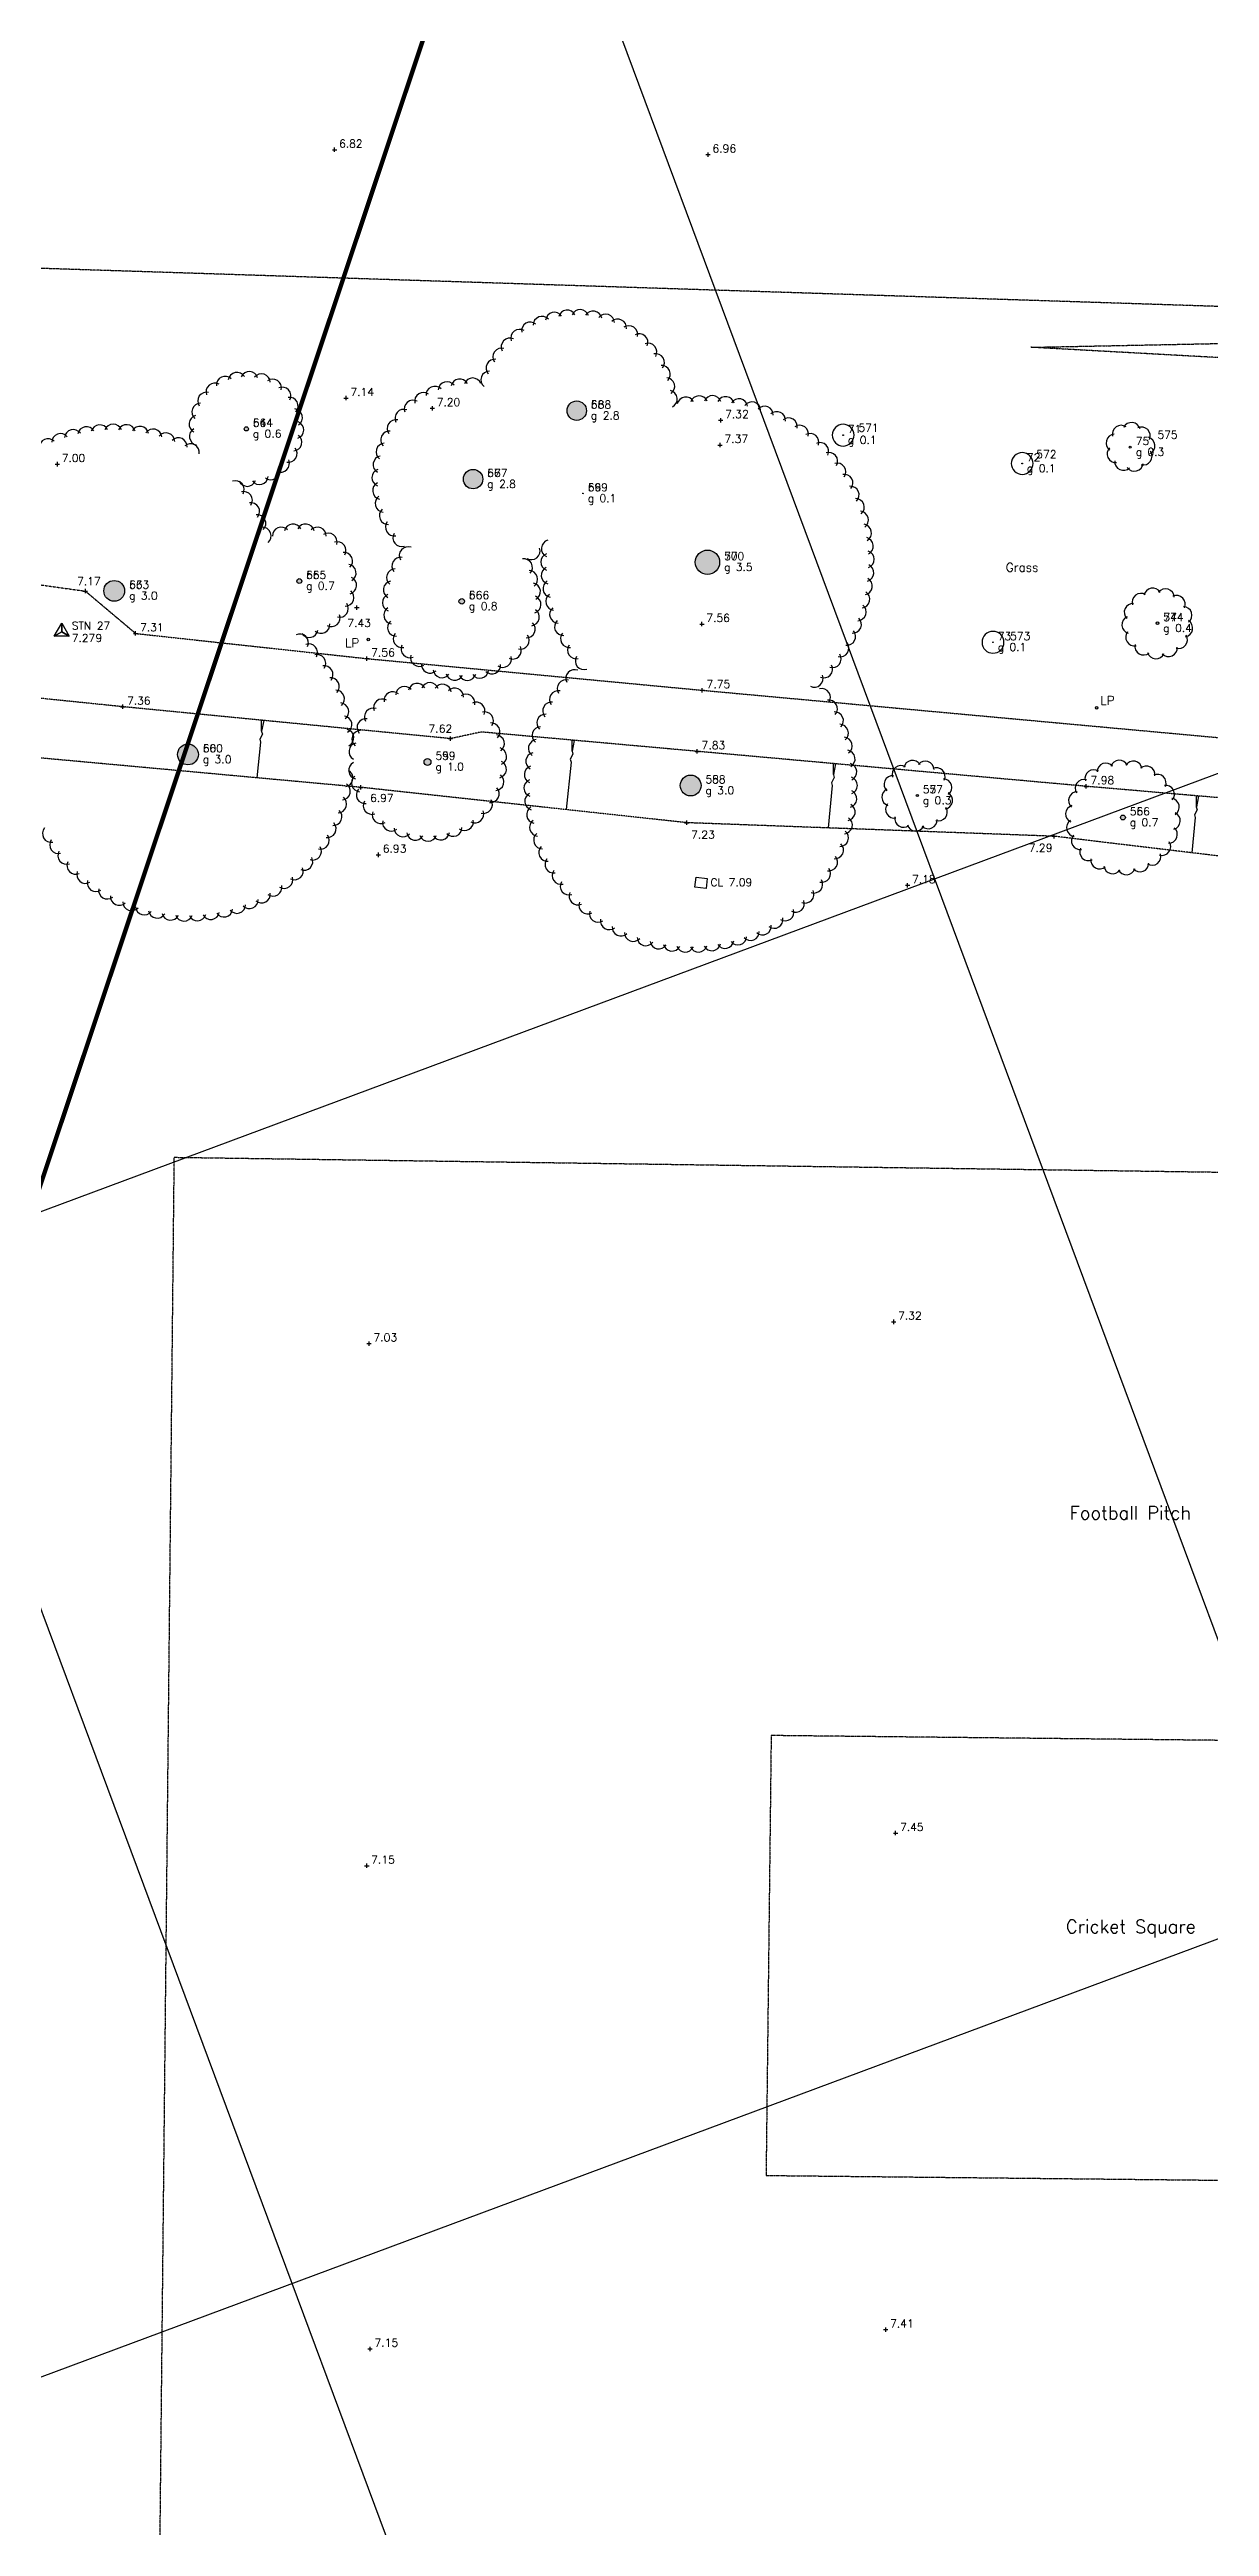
# Model space of a CAD drawing. Extents: x -4000 to 590500, y -6503 to 470250.
# Drawn here: x 159735 to 212822, y 72631 to 186013 of the extents above; entities that cross this region are included whole.
import ezdxf
from ezdxf.enums import TextEntityAlignment as Align

# ---------------------------------------------------------------- set-up
doc = ezdxf.new("R2010")
doc.units = 0
doc.header["$LTSCALE"] = 0.0508
doc.linetypes.add('DASHED', pattern=[19.05, 12.7, -6.35])
for name, color, linetype in [('CONTROL', 1, 'CONTINUOUS'), ('DETAIL', 5, 'CONTINUOUS'), ('GIRTHTEXT', 4, 'CONTINUOUS'), ('GRID', 253, 'CONTINUOUS'), ('LEVEL', 1, 'CONTINUOUS'), ('OLDNUMBERS', 7, 'CONTINUOUS'), ('ROAD', 4, 'CONTINUOUS'), ('SERVICE', 1, 'CONTINUOUS'), ('SPORTS_PITCH', 5, 'DASHED'), ('TEXT', 7, 'CONTINUOUS'), ('VEGETATION', 3, 'CONTINUOUS'), ('WATER', 6, 'CONTINUOUS')]:
    doc.layers.add(name, color=color, linetype=linetype)
doc.styles.add('ROMANS', font='Romans.shx')

msp = doc.modelspace()

# ---------------------------------------------------------------- hatches: boundary and pattern name
at = {"layer": 'SERVICE', "linetype": 'Continuous'}
h = msp.add_hatch(color=256, dxfattribs=at)
edge = h.paths.add_edge_path()
edge.add_arc((174325, 159008), 60, 0, 360)
edge = h.paths.add_edge_path()
edge.add_arc((207659, 155882), 60, 0, 360)
at = {"layer": 'VEGETATION', "linetype": 'Continuous'}
h = msp.add_hatch(color=256, dxfattribs=at)
edge = h.paths.add_edge_path()
edge.add_arc((105623, 158593), 175, 0, 360)
edge = h.paths.add_edge_path()
edge.add_arc((103016, 158761), 175, 0, 360)
edge = h.paths.add_edge_path()
edge.add_arc((120616, 156808), 175, 0, 360)
edge = h.paths.add_edge_path()
edge.add_arc((117625, 156895), 175, 0, 360)
edge = h.paths.add_edge_path()
edge.add_arc((115297, 157208), 175, 0, 360)
edge = h.paths.add_edge_path()
edge.add_arc((112798, 157413), 175, 0, 360)
edge = h.paths.add_edge_path()
edge.add_arc((110407, 157708), 175, 0, 360)
edge = h.paths.add_edge_path()
edge.add_arc((125526, 155974), 127, 0, 360)
edge = h.paths.add_edge_path()
edge.add_arc((123193, 156270), 127, 0, 360)
edge = h.paths.add_edge_path()
edge.add_arc((128293, 155470), 127, 0, 360)
edge = h.paths.add_edge_path()
edge.add_arc((126588, 150798), 159, 0, 360)
edge = h.paths.add_edge_path()
edge.add_arc((144730, 169263), 134, 0, 360)
edge = h.paths.add_edge_path()
edge.add_arc((143431, 169362), 95.5, 0, 360)
edge = h.paths.add_edge_path()
edge.add_arc((146701, 169114), 115, 0, 360)
edge = h.paths.add_edge_path()
edge.add_arc((145631, 169215), 95.5, 0, 360)
edge = h.paths.add_edge_path()
edge.add_arc((147861, 168993), 95.5, 0, 360)
edge = h.paths.add_edge_path()
edge.add_arc((149222, 168854), 271, 0, 360)
edge = h.paths.add_edge_path()
edge.add_arc((162695, 161233), 477, 0, 360)
edge = h.paths.add_edge_path()
edge.add_arc((166069, 153746), 477, 0, 360)
edge = h.paths.add_edge_path()
edge.add_arc((156428, 155573), 127, 0, 360)
edge = h.paths.add_edge_path()
edge.add_arc((168741, 168648), 95.5, 0, 360)
edge = h.paths.add_edge_path()
edge.add_arc((171165, 161682), 111, 0, 360)
edge = h.paths.add_edge_path()
edge.add_arc((179120, 166349), 446, 0, 360)
edge = h.paths.add_edge_path()
edge.add_arc((183864, 169482), 446, 0, 360)
edge = h.paths.add_edge_path()
edge.add_arc((178601, 160756), 127, 0, 360)
edge = h.paths.add_edge_path()
edge.add_arc((177032, 153405), 159, 0, 360)
edge = h.paths.add_edge_path()
edge.add_arc((149385, 126899), 446, 0, 360)
edge = h.paths.add_edge_path()
edge.add_arc((144484, 132046), 111, 0, 360)
edge = h.paths.add_edge_path()
edge.add_arc((144957, 141305), 477, 0, 360)
edge = h.paths.add_edge_path()
edge.add_arc((146008, 143839), 191, 0, 360)
edge = h.paths.add_edge_path()
edge.add_arc((146230, 145615), 191, 0, 360)
edge = h.paths.add_edge_path()
edge.add_arc((142678, 148357), 207, 0, 360)
edge = h.paths.add_edge_path()
edge.add_arc((145263, 138383), 111, 0, 360)
edge = h.paths.add_edge_path()
edge.add_arc((148320, 153288), 95.5, 0, 360)
h = msp.add_hatch(color=256, dxfattribs=at)
edge = h.paths.add_edge_path()
edge.add_arc((262544, 146044), 191, 0, 360)
edge = h.paths.add_edge_path()
edge.add_arc((249160, 163072), 223, 0, 360)
edge = h.paths.add_edge_path()
edge.add_arc((256320, 169850), 79.6, 0, 360)
edge = h.paths.add_edge_path()
edge.add_arc((239642, 157873), 191, 0, 360)
edge = h.paths.add_edge_path()
edge.add_arc((237427, 148376), 111, 0, 360)
edge = h.paths.add_edge_path()
edge.add_arc((247521, 147171), 143, 0, 360)
edge = h.paths.add_edge_path()
edge.add_arc((227620, 149138), 223, 0, 360)
edge = h.paths.add_edge_path()
edge.add_arc((218395, 150074), 63.7, 0, 360)
edge = h.paths.add_edge_path()
edge.add_arc((221836, 161062), 477, 0, 360)
edge = h.paths.add_edge_path()
edge.add_arc((216790, 166415), 95.5, 0, 360)
edge = h.paths.add_edge_path()
edge.add_arc((210444, 159751), 63.7, 0, 360)
edge = h.paths.add_edge_path()
edge.add_arc((208862, 150861), 111, 0, 360)
edge = h.paths.add_edge_path()
edge.add_arc((199453, 151866), 47.7, 0, 360)
edge = h.paths.add_edge_path()
edge.add_arc((189077, 152323), 477, 0, 360)
edge = h.paths.add_edge_path()
edge.add_arc((189847, 162544), 557, 0, 360)
edge = h.paths.add_edge_path()
edge.add_arc((196056, 168364), 15.9, 0, 360)
edge = h.paths.add_edge_path()
edge.add_arc((204251, 167065), 15.9, 0, 360)
edge = h.paths.add_edge_path()
edge.add_arc((202913, 158880), 15.9, 0, 360)
edge = h.paths.add_edge_path()
edge.add_arc((209197, 167814), 47.7, 0, 360)

# ---------------------------------------------------------------- linework, layer by layer
at = {"layer": 'CONTROL', "linetype": 'Continuous', "flags": 128}
msp.add_lwpolyline([(160290, 159359), (160290, 159759), (160636, 159159), (160290, 159359), (159944, 159159), (160290, 159759), (160290, 159359), (160636, 159159), (159944, 159159), (160290, 159359)], dxfattribs=at)
at = {"layer": 'DETAIL', "linetype": 'DASHED', "flags": 128}
for points in [[(247654, 170708), (234817, 170913), (216551, 171726), (204653, 172384), (216610, 172625), (234879, 172062), (247783, 172106)], [(264545, 141446), (254891, 142726), (238970, 146278), (237324, 146610), (218675, 148444), (205708, 149999), (188901, 150620), (173984, 152239), (153240, 154140), (152005, 155120)]]:
    msp.add_lwpolyline(points, dxfattribs=at)
at = {"layer": 'DETAIL', "flags": 128}
for points in [[(169441, 154809), (169440, 154801), (169477, 154673), (169353, 154438), (169391, 154311), (169227, 152675)], [(183654, 153898), (183653, 153890), (183690, 153762), (183566, 153528), (183604, 153400), (183385, 151219)], [(195611, 152824), (195610, 152816), (195647, 152689), (195523, 152454), (195561, 152327), (195366, 150381)], [(212222, 151349), (212221, 151341), (212258, 151214), (212134, 150979), (212172, 150852), (212011, 149243)]]:
    msp.add_lwpolyline(points, dxfattribs=at)
for points in [[(169441, 154809), (169441, 155311), (169540, 155301)], [(183654, 153898), (183654, 154400), (183753, 154390)], [(195611, 152824), (195611, 153327), (195710, 153317)], [(212222, 151349), (212222, 151852), (212321, 151842)]]:
    msp.add_lwpolyline(points, close=True, dxfattribs=at)
at = {"layer": 'GRID', "linetype": 'Continuous', "flags": 128}
for points in [[(202020, 0), (28875, 465000)], [(255373, 0), (82229, 465000)], [(0, 73506), (535000, 272716)], [(0, 20153), (535000, 219362)]]:
    msp.add_lwpolyline(points, dxfattribs=at)
at = {"layer": 'LEVEL', "flags": 128}
for points in [[(172683, 181428), (172883, 181428)], [(172783, 181328), (172783, 181528)], [(189777, 181201), (189977, 181201)], [(189877, 181101), (189877, 181301)], [(173306, 169957), (173306, 170157)], [(173206, 170057), (173406, 170057)], [(177156, 169593), (177356, 169593)], [(177256, 169493), (177256, 169693)], [(190356, 169043), (190556, 169043)], [(190456, 168943), (190456, 169143)], [(190327, 167910), (190527, 167910)], [(190427, 167810), (190427, 168010)], [(159993, 167034), (160193, 167034)], [(160093, 166934), (160093, 167134)], [(161276, 161222), (161476, 161222)], [(161376, 161122), (161376, 161322)], [(173699, 160466), (173899, 160466)], [(173799, 160366), (173799, 160566)], [(163575, 159284), (163775, 159284)], [(163675, 159184), (163675, 159384)], [(189493, 159715), (189693, 159715)], [(189593, 159615), (189593, 159815)], [(174156, 158134), (174356, 158134)], [(174256, 158034), (174256, 158234)], [(189507, 156685), (189707, 156685)], [(189607, 156585), (189607, 156785)], [(162982, 155930), (163182, 155930)], [(163082, 155830), (163082, 156030)], [(177983, 154469), (178183, 154469)], [(178083, 154369), (178083, 154569)], [(189277, 153887), (189477, 153887)], [(189377, 153787), (189377, 153987)], [(173884, 152239), (174084, 152239)], [(173984, 152139), (173984, 152339)], [(207080, 152286), (207280, 152286)], [(207180, 152186), (207180, 152386)], [(188801, 150620), (189001, 150620)], [(188901, 150520), (188901, 150720)], [(205608, 149999), (205808, 149999)], [(205708, 149899), (205708, 150099)], [(174688, 149151), (174888, 149151)], [(174788, 149051), (174788, 149251)], [(198907, 147757), (199107, 147757)], [(199007, 147657), (199007, 147857)], [(198272, 127774), (198472, 127774)], [(198372, 127674), (198372, 127874)], [(174262, 126779), (174462, 126779)], [(174362, 126679), (174362, 126879)], [(198360, 104368), (198560, 104368)], [(198460, 104268), (198460, 104468)], [(174157, 102874), (174357, 102874)], [(174257, 102774), (174257, 102974)], [(197907, 81643), (198107, 81643)], [(198007, 81543), (198007, 81743)], [(174308, 80761), (174508, 80761)], [(174408, 80661), (174408, 80861)]]:
    msp.add_lwpolyline(points, dxfattribs=at)
at = {"layer": 'ROAD', "linetype": 'DASHED', "flags": 128}
for points in [[(147874, 163098), (161376, 161222), (163675, 159284), (174256, 158134), (189607, 156685), (216207, 154245), (238772, 152124), (243630, 152662), (245040, 153425), (256066, 160837), (262025, 166682), (270493, 174148), (276207, 180735), (278292, 183498), (280460, 188061), (284166, 198284), (284858, 200817), (285174, 203813), (285141, 211036), (285116, 217975), (285155, 223139), (289257, 223134), (309589, 223135), (309554, 237700), (310469, 239903), (310355, 240068)], [(255699, 147878), (238593, 149440), (221124, 151084), (207180, 152286), (189377, 153887), (179498, 154773), (178083, 154469), (163082, 155930), (152054, 157056), (152005, 155120), (149103, 153574)]]:
    msp.add_lwpolyline(points, dxfattribs=at)
at = {"layer": 'SERVICE', "linetype": 'Continuous', "flags": 128}
msp.add_lwpolyline([(189782, 147609), (189276, 147673), (189333, 148129), (189839, 148066)], close=True, dxfattribs=at)
at = {"layer": 'SERVICE', "linetype": 'Continuous'}
for centre in [(174325, 159008), (207659, 155882)]:
    msp.add_circle(centre, 60, dxfattribs=at)
at = {"layer": 'SPORTS_PITCH', "linetype": 'DASHED', "flags": 128}
msp.add_lwpolyline([(123947, 177139), (126036, 245398), (250846, 241440), (248585, 173109)], close=True, dxfattribs=at)
for points in [[(267360, 133859), (266412, 58753), (164672, 60177), (165444, 135306), (267360, 133859)], [(232411, 108407), (192762, 108836), (192528, 88699), (232131, 88282), (232424, 108412)]]:
    msp.add_lwpolyline(points, dxfattribs=at)
at = {"layer": 'VEGETATION', "linetype": 'Continuous', "flags": 128}
for points in [[(196410, 168718, 0.1989125), (196056, 168864, 0.1989125), (195703, 168718, 0.1989123), (195556, 168364, 0.1989123), (195703, 168011, 0.1989124), (196056, 167864, 0.1989124), (196410, 168011, 0.1989123), (196556, 168364, 0.1989123)], [(204605, 167419, 0.1989125), (204251, 167565, 0.1989125), (203897, 167419, 0.1989123), (203751, 167065, 0.1989123), (203897, 166712, 0.1989124), (204251, 166565, 0.1989124), (204605, 166712, 0.1989123), (204751, 167065, 0.1989123)], [(203267, 159234, 0.1989125), (202913, 159380, 0.1989125), (202560, 159234, 0.1989123), (202413, 158880, 0.1989123), (202560, 158527, 0.1989124), (202913, 158380, 0.1989124), (203267, 158527, 0.1989123), (203413, 158880, 0.1989123)]]:
    msp.add_lwpolyline(points, format="xyb", close=True, dxfattribs=at)
at = {"layer": 'VEGETATION', "linetype": 'Continuous'}
for centre, radius in [((183864, 169482), 446), ((168741, 168648), 95.5), ((196056, 168364), 15.9), ((209197, 167814), 47.7), ((179120, 166349), 446), ((204251, 167065), 15.9), ((184149, 165695), 15.9), ((189847, 162544), 557), ((162695, 161233), 477), ((171165, 161682), 111), ((178601, 160756), 127), ((202913, 158880), 15.9), ((210444, 159751), 63.7), ((166069, 153746), 477), ((177032, 153405), 159), ((189077, 152323), 477), ((199453, 151866), 47.7), ((208862, 150861), 111)]:
    msp.add_circle(centre, radius, dxfattribs=at)
for centre, start, end in [((181738, 173139), 50.54067, 189.8124), ((182272, 173401), 42.46946, 181.74119), ((182838, 173586), 34.39825, 173.66998), ((183425, 173689), 26.32703, 165.59876), ((184020, 173709), 18.25582, 157.52755), ((184612, 173645), 10.18461, 149.45634), ((185189, 173499), 2.1134, 141.38513), ((185740, 173273), 354.04218, 133.31391), ((180425, 171945), 74.75431, 214.02604), ((180805, 172403), 66.6831, 205.95483), ((181245, 172804), 58.61189, 197.88362), ((186254, 172972), 345.97097, 125.2427), ((186720, 172602), 337.89976, 117.17149), ((187130, 172170), 329.82854, 109.10028), ((168311, 170836), 31.48833, 170.76006), ((168877, 170874), 16.86457, 156.1363), ((179876, 170891), 90.89674, 230.16847), ((180113, 171438), 82.82552, 222.09725), ((187475, 171685), 321.75733, 101.02906), ((187749, 171156), 313.68612, 92.95785), ((166914, 169927), 75.35961, 214.63134), ((167296, 170347), 60.73585, 200.00758), ((167772, 170657), 46.11209, 185.38382), ((169435, 170767), 2.2408, 141.51253), ((169948, 170524), 347.61704, 126.88877), ((170382, 170158), 332.99328, 112.26501), ((170710, 169695), 318.36952, 97.64125), ((176845, 169915), 52.91035, 192.18208), ((177368, 170199), 44.83914, 184.11087), ((177926, 170407), 36.76793, 176.03966), ((178507, 170535), 28.69671, 167.96844), ((179101, 170579), 20.6255, 159.89723), ((187946, 170594), 305.61491, 84.88664), ((188061, 170010), 297.54369, 76.81542), ((188856, 169706), 28.23528, 167.50701), ((189465, 169764), 23.39255, 162.66428), ((190076, 169771), 18.54982, 157.82155), ((190685, 169725), 13.70709, 152.97882), ((166522, 168871), 104.60714, 243.87887), ((166650, 169424), 89.98338, 229.25511), ((170911, 169164), 303.74576, 83.01749), ((170971, 168599), 289.12199, 68.39372), ((175582, 168668), 77.12399, 216.39572), ((175943, 169142), 69.05278, 208.32451), ((176366, 169560), 60.98156, 200.25329), ((191288, 169629), 8.86437, 148.1361), ((191881, 169482), 4.02164, 143.29337), ((192460, 169286), 359.17891, 138.45064), ((193019, 169041), 354.33618, 133.60791), ((193557, 168750), 349.49345, 128.76518), ((209261, 168541), 15.36413, 154.63586), ((159667, 167799), 45.12095, 184.39268), ((160236, 168032), 40.24636, 179.51809), ((160823, 168216), 35.37178, 174.64351), ((161423, 168350), 30.49719, 169.76892), ((162033, 168433), 25.6226, 164.89433), ((162647, 168463), 20.74801, 160.01974), ((163261, 168441), 15.87343, 155.14516), ((163872, 168367), 10.99884, 150.27057), ((164474, 168241), 6.12425, 145.39598), ((165063, 168064), 1.24966, 140.52139), ((165635, 167839), 356.37508, 135.64681), ((166186, 167565), 351.50049, 130.77222), ((166537, 168304), 119.2309, 258.50263), ((170887, 168038), 274.49823, 53.76996), ((175077, 167593), 93.26642, 232.53815), ((175292, 168148), 85.1952, 224.46693), ((194067, 168415), 344.65073, 123.92246), ((194548, 168037), 339.808, 119.07973), ((194995, 167621), 334.96527, 114.237), ((208492, 168003), 95.36413, 234.63586), ((208778, 168412), 55.36413, 194.63586), ((209714, 168330), 335.36413, 114.63586), ((209925, 167877), 295.36413, 74.63586), ((169865, 166721), 230.62695, 9.89868), ((170315, 167067), 245.25071, 24.52244), ((170663, 167516), 259.87447, 39.1462), ((174891, 166419), 109.40884, 248.68057), ((174942, 167013), 101.33763, 240.60936), ((195405, 167168), 330.12254, 109.39427), ((195775, 166682), 325.27982, 104.55155), ((208535, 167505), 135.36413, 274.63586), ((208888, 167152), 175.36413, 314.63586), ((209386, 167108), 215.36413, 354.63586), ((209795, 167395), 255.36413, 34.63586), ((168242, 165871), 330.26581, 109.53754), ((168781, 166418), 201.37942, 340.65115), ((168616, 165383), 325.39123, 104.66296), ((169342, 166500), 216.00318, 355.27491), ((174923, 165825), 117.48005, 256.75178), ((175038, 165241), 125.55127, 264.823), ((196104, 166167), 320.43709, 99.70882), ((196387, 165626), 315.59436, 94.86609), ((168947, 164865), 320.51664, 99.78837), ((169233, 164320), 315.64205, 94.91378), ((175234, 164678), 133.62248, 272.89421), ((196624, 165063), 310.75163, 90.02336), ((196813, 164481), 305.90891, 85.18064), ((169472, 163753), 310.76746, 90.03919), ((170332, 163751), 42.31468, 181.58641), ((170881, 163894), 27.69092, 166.96265), ((171449, 163895), 13.06716, 152.33889), ((171998, 163751), 358.44339, 137.71513), ((172493, 163474), 343.81963, 123.09136), ((172903, 163081), 329.19587, 108.4676), ((175507, 164149), 141.69369, 280.96542), ((175852, 163664), 149.76491, 289.03664), ((182643, 163166), 105.43038, 244.70211), ((196951, 163886), 301.06618, 80.33791), ((197039, 163282), 296.22345, 75.49518), ((173200, 162597), 314.57211, 93.84384), ((173365, 162054), 299.94835, 79.22008), ((175559, 161844), 90.69265, 229.96438), ((175804, 162374), 80.31538, 219.58711), ((176141, 162851), 69.9381, 209.20984), ((181436, 162304), 318.99267, 98.2644), ((181786, 163064), 239.42714, 18.69887), ((181668, 161768), 308.6154, 87.88713), ((182616, 162555), 110.2731, 249.54483), ((182641, 161945), 115.11583, 254.38756), ((197061, 162061), 286.53799, 65.80973), ((197076, 162672), 291.38072, 70.65245), ((173266, 160932), 270.70082, 49.97255), ((173387, 161486), 285.32458, 64.59631), ((175371, 160695), 111.4472, 250.71893), ((175413, 161278), 101.06993, 240.34166), ((181801, 161199), 298.23812, 77.50985), ((182717, 161339), 119.95856, 259.23029), ((182845, 160741), 124.80129, 264.07302), ((196877, 160854), 276.85254, 56.12427), ((196994, 161454), 281.69527, 60.967), ((209685, 160720), 58.44105, 197.71278), ((210223, 160961), 30.74874, 170.02047), ((210810, 160926), 3.05643, 142.32816), ((211314, 160621), 335.36413, 114.63586), ((172631, 160001), 241.4533, 20.72503), ((173008, 160426), 256.07706, 35.34879), ((175435, 160114), 121.82447, 261.0962), ((181750, 160036), 277.48358, 56.75531), ((181828, 160615), 287.86085, 67.13258), ((183022, 160156), 129.64402, 268.91575), ((183248, 159589), 134.48674, 273.75847), ((196492, 159696), 267.16708, 46.43881), ((196709, 160267), 272.00981, 51.28154), ((209216, 159677), 113.82566, 253.09739), ((209322, 160256), 86.13336, 225.40509), ((211619, 160117), 307.67182, 86.94355), ((211655, 159529), 279.97951, 59.25124), ((171182, 158859), 335.36413, 114.63586), ((171623, 159499), 212.20577, 351.4775), ((171598, 158406), 330.48954, 109.76127), ((172159, 159686), 226.82954, 6.10127), ((175602, 159554), 132.20175, 271.47348), ((175868, 159034), 142.57902, 281.85075), ((176222, 158570), 152.95629, 292.22802), ((181290, 158967), 256.72903, 36.00076), ((181568, 159481), 267.1063, 46.37803), ((183521, 159042), 139.32947, 278.6012), ((183839, 158521), 144.1722, 283.44393), ((195919, 158618), 257.48163, 36.75336), ((196228, 159145), 262.32436, 41.59609), ((209391, 159114), 141.51797, 280.7897), ((209808, 158698), 169.21028, 308.48201), ((211413, 158992), 252.2872, 31.55893), ((171974, 157919), 325.61495, 104.88668), ((172307, 157403), 320.74036, 100.01209), ((176655, 158177), 163.33357, 302.6053), ((177151, 157869), 173.71084, 312.98257), ((177695, 157655), 184.08811, 323.35984), ((179978, 157834), 225.59721, 4.86894), ((180482, 158130), 235.97448, 15.24621), ((180924, 158512), 246.35176, 25.62349), ((183764, 157228), 67.6519, 206.92363), ((184200, 158028), 149.01493, 288.28666), ((195172, 157653), 247.79617, 27.0679), ((195566, 158120), 252.6389, 31.91063), ((210370, 158523), 196.90259, 336.17432), ((210949, 158629), 224.59489, 3.86663), ((172595, 156859), 315.86578, 95.13751), ((172836, 156294), 310.99119, 90.26292), ((175446, 156219), 49.76524, 189.03697), ((175982, 156460), 39.3197, 178.59143), ((176554, 156599), 28.87415, 168.14588), ((177141, 156633), 18.42861, 157.70034), ((177724, 156560), 7.98306, 147.25479), ((178269, 157543), 194.46539, 333.73712), ((178285, 156382), 357.53752, 136.80925), ((178853, 157536), 204.84266, 344.11439), ((178804, 156105), 347.09197, 126.36371), ((179429, 157634), 215.21994, 354.49167), ((183015, 156264), 77.33736, 216.60909), ((183369, 156762), 72.49463, 211.76636), ((194740, 157221), 242.95345, 22.22518), ((195074, 156361), 324.31647, 103.5882), ((173028, 155709), 306.1166, 85.38833), ((173170, 155111), 301.24201, 80.51374), ((174213, 154984), 81.10187, 220.3736), ((174546, 155468), 70.65633, 209.92806), ((174962, 155885), 60.21079, 199.48252), ((179264, 155739), 336.64643, 115.91816), ((179650, 155296), 326.20089, 105.47262), ((182438, 155188), 87.02281, 226.29454), ((182704, 155738), 82.18009, 221.45182), ((195394, 155841), 319.47374, 98.74547), ((195668, 155295), 314.63101, 93.90274), ((173260, 154503), 296.36743, 75.63916), ((173836, 153875), 101.99296, 241.26469), ((173974, 154447), 91.54742, 230.81915), ((179950, 154790), 315.75534, 95.02707), ((180153, 154238), 305.3098, 84.58153), ((182051, 154030), 96.70827, 235.98), ((182220, 154617), 91.86554, 231.13727), ((195896, 154728), 309.78829, 89.06002), ((196074, 154143), 304.94556, 84.21729), ((173825, 153015), 117.29, 256.56173), ((180245, 153070), 284.41871, 63.69044), ((180252, 153658), 294.86425, 74.13598), ((181864, 152824), 106.39372, 245.66545), ((181932, 153431), 101.551, 240.82273), ((196203, 153546), 300.10283, 79.37456), ((196281, 152940), 295.2601, 74.53183), ((198694, 152835), 58.44105, 197.71278), ((199231, 153077), 30.74874, 170.02047), ((199819, 153041), 3.05643, 142.32816), ((200323, 152736), 335.36413, 114.63586), ((208082, 152951), 40.81867, 180.0904), ((208702, 153086), 24.45503, 163.72676), ((209336, 153041), 8.0914, 147.36313), ((209930, 152819), 351.72776, 130.99949), ((173101, 152064), 276.90687, 56.17861), ((173219, 152667), 281.78146, 61.05319), ((173949, 152440), 127.73554, 267.00727), ((174174, 151897), 138.18109, 277.45282), ((179914, 151946), 263.52762, 42.79935), ((180131, 152493), 273.97316, 53.24489), ((181847, 152213), 111.23645, 250.50818), ((181882, 151603), 116.07918, 255.35091), ((196282, 151719), 285.57465, 64.84638), ((196307, 152330), 290.41738, 69.68911), ((198225, 151792), 113.82566, 253.09739), ((198331, 152371), 86.13336, 225.40509), ((200628, 152232), 307.67182, 86.94355), ((200663, 151645), 279.97951, 59.25124), ((206772, 151641), 89.90958, 229.18131), ((207076, 152198), 73.54594, 212.81767), ((207525, 152647), 57.18231, 196.45404), ((210439, 152438), 335.36413, 114.63586), ((210819, 151930), 319.00049, 98.27222), ((172714, 150897), 267.1577, 46.42943), ((172933, 151472), 272.03229, 51.30402), ((174495, 151404), 148.62663, 287.89836), ((174900, 150977), 159.07218, 298.34391), ((179205, 151014), 242.63653, 21.90826), ((179602, 151448), 253.08208, 32.35381), ((181969, 150998), 120.92191, 260.19364), ((196078, 150516), 275.88919, 55.16092), ((196205, 151113), 280.73192, 60.00365), ((198400, 151230), 141.51797, 280.7897), ((198817, 150813), 169.21028, 308.48201), ((200422, 151108), 252.2872, 31.55893), ((206637, 151020), 106.27322, 245.54495), ((211041, 151335), 302.63685, 81.90858), ((211086, 150702), 286.27322, 65.54495), ((159811, 150125), 140.41843, 279.69016), ((160141, 149607), 145.29302, 284.56475), ((172136, 149813), 257.40853, 36.68026), ((172448, 150343), 262.28311, 41.55484), ((175375, 150631), 169.51772, 308.78945), ((175906, 150377), 179.96327, 319.235), ((176473, 150223), 190.40881, 329.68054), ((177059, 150174), 200.85435, 340.12608), ((177644, 150233), 211.2999, 350.57163), ((178209, 150397), 221.74544, 1.01717), ((178735, 150660), 232.19099, 11.46272), ((182106, 150403), 125.76463, 265.03636), ((182293, 149821), 130.60736, 269.87909), ((195900, 149931), 271.04646, 50.3182), ((199379, 150638), 196.90259, 336.17432), ((199958, 150744), 224.59489, 3.86663), ((206682, 150387), 122.63685, 261.90858), ((206904, 149792), 139.00049, 278.27222), ((210647, 149524), 253.54594, 32.81767), ((210951, 150082), 269.90958, 49.18131), ((160514, 149118), 150.1676, 289.43933), ((160928, 148663), 155.04219, 294.31392), ((170946, 148409), 242.78476, 22.05649), ((171382, 148843), 247.65935, 26.93108), ((171780, 149312), 252.53394, 31.80567), ((182528, 149258), 135.45009, 274.72182), ((182810, 148716), 140.29282, 279.56455), ((195400, 148817), 261.36101, 40.63274), ((195674, 149364), 266.20374, 45.47547), ((207284, 149284), 155.36413, 294.63586), ((207793, 148904), 171.72776, 310.99949), ((208387, 148682), 188.0914, 327.36313), ((209641, 148771), 220.81867, 0.0904), ((210198, 149076), 237.18231, 16.45404), ((161378, 148244), 159.91678, 299.18851), ((161863, 147865), 164.79137, 304.0631), ((162378, 147529), 169.66595, 308.93768), ((169441, 147350), 228.161, 7.43273), ((169972, 147660), 233.03559, 12.30732), ((170475, 148014), 237.91018, 17.18191), ((183137, 148200), 145.13555, 284.40728), ((183507, 147713), 149.97827, 289.25), ((183916, 147259), 154.821, 294.09273), ((194319, 147343), 246.83283, 26.10456), ((194720, 147803), 251.67555, 30.94728), ((195082, 148296), 256.51828, 35.79001), ((209021, 148636), 204.45503, 343.72676), ((162920, 147238), 174.54054, 313.81227), ((163484, 146994), 179.41513, 318.68686), ((164067, 146799), 184.28971, 323.56145), ((164665, 146654), 189.1643, 328.43603), ((165273, 146560), 194.03889, 333.31062), ((165886, 146518), 198.91348, 338.18521), ((166501, 146529), 203.78806, 343.05979), ((167113, 146592), 208.66265, 347.93438), ((167717, 146706), 213.53724, 352.80897), ((168309, 146872), 218.41183, 357.68356), ((168885, 147087), 223.28641, 2.55814), ((184362, 146842), 159.66373, 298.93546), ((184841, 146463), 164.50646, 303.77819), ((192902, 146187), 232.30464, 11.57637), ((193406, 146532), 237.14737, 16.4191), ((193880, 146918), 241.9901, 21.26183), ((185351, 146126), 169.34918, 308.62091), ((185888, 145834), 174.19191, 313.46364), ((186447, 145588), 179.03464, 318.30637), ((187025, 145390), 183.87737, 323.1491), ((187617, 145241), 188.72009, 327.99182), ((190650, 145266), 212.93373, 352.20546), ((191240, 145424), 217.77646, 357.04819), ((191815, 145631), 222.61919, 1.89092), ((192370, 145886), 227.46192, 6.73365), ((188220, 145144), 193.56282, 332.83455), ((188830, 145097), 198.40555, 337.67728), ((189441, 145102), 203.24828, 342.52001), ((190049, 145158), 208.091, 347.36274)]:
    msp.add_arc(centre, 400, start, end, dxfattribs=at)
at = {"layer": 'WATER', "linetype": 'Continuous', "const_width": 200, "flags": 128}
msp.add_lwpolyline([(114544, 0), (261622, 440305)], dxfattribs=at)

# ---------------------------------------------------------------- texts
at = {"layer": 'CONTROL', "style": 'ROMANS'}
for s, p in [('STN 27', (160750, 159459)), ('7.279', (160750, 158899))]:
    msp.add_text(s, height=360, dxfattribs=at).set_placement(p)
at = {"layer": 'GIRTHTEXT', "style": 'ROMANS'}
for s, p in [('g 2.8', (184510, 169082)), ('g 0.6', (169037, 168248)), ('g 0.1', (196272, 167964)), ('g 0.1', (204467, 166665)), ('g 0.3', (209445, 167414)), ('g 2.8', (179766, 165949)), ('g 0.1', (184365, 165295)), ('g 3.5', (190604, 162144)), ('g 3.0', (163373, 160833)), ('g 0.7', (171477, 161282)), ('g 0.8', (178928, 160356)), ('g 0.1', (203129, 158480)), ('g 0.4', (210708, 159351)), ('g 3.0', (166747, 153346)), ('g 1.0', (177391, 153005)), ('g 3.0', (189754, 151923)), ('g 0.3', (199701, 151466)), ('g 0.7', (209173, 150461))]:
    msp.add_text(s, height=360, dxfattribs=at).set_placement(p)
at = {"layer": 'LEVEL', "style": 'ROMANS'}
for s, p in [('6.82', (172983, 181528)), ('6.96', (190077, 181301)), ('7.14', (173506, 170157)), ('7.20', (177456, 169693)), ('7.32', (190656, 169143)), ('7.37', (190627, 168010)), ('7.00', (160293, 167134)), ('7.17', (160996, 161496)), ('7.43', (173361, 159580)), ('7.56', (189793, 159815)), ('7.31', (163875, 159384)), ('7.56', (174456, 158234)), ('7.75', (189807, 156785)), ('7.36', (163282, 156030)), ('7.62', (177082, 154744)), ('7.83', (189577, 153987)), ('6.97', (174402, 151575)), ('7.98', (207380, 152386)), ('7.23', (189101, 149891)), ('6.93', (174988, 149251)), ('7.29', (204554, 149291)), ('CL 7.09', (189982, 147709)), ('7.18', (199207, 147857)), ('7.32', (198572, 127874)), ('7.03', (174562, 126879)), ('7.45', (198660, 104468)), ('7.15', (174457, 102974)), ('7.41', (198207, 81743)), ('7.15', (174608, 80861))]:
    msp.add_text(s, height=360, dxfattribs=at).set_placement(p)
at = {"layer": 'OLDNUMBERS', "style": 'ROMANS'}
for s, p in [('64', (169037, 168748)), ('68', (184510, 169582)), ('71', (196272, 168464)), ('75', (209445, 167914)), ('67', (179766, 166449)), ('72', (204467, 167165)), ('69', (184365, 165795)), ('65', (171477, 161782)), ('70', (190604, 162644)), ('63', (163373, 161333)), ('66', (178928, 160856)), ('74', (210708, 159851)), ('73', (203129, 158980)), ('60', (166747, 153846)), ('59', (177391, 153505)), ('58', (189754, 152423)), ('57', (199701, 151966)), ('56', (209173, 150961))]:
    msp.add_text(s, height=360, dxfattribs=at).set_placement(p)
at = {"layer": 'TEXT', "style": 'ROMANS'}
for s, height, p in [('564', 360, (169037, 168748)), ('568', 360, (184510, 169582)), ('571', 360, (196756, 168521)), ('575', 360, (210441, 168198)), ('567', 360, (179766, 166449)), ('572', 360, (204894, 167307)), ('569', 360, (184365, 165795)), ('565', 360, (171477, 161782)), ('570', 360, (190604, 162644)), ('563', 360, (163373, 161333)), ('566', 360, (178928, 160856)), ('574', 360, (210708, 159851)), ('573', 360, (203699, 158980)), ('560', 360, (166747, 153846)), ('559', 360, (177391, 153505)), ('558', 360, (189754, 152423)), ('557', 360, (199701, 151966)), ('556', 360, (209173, 150961)), ('Football Pitch', 600, (206425, 118728)), ('Cricket Square', 600, (206252, 99793))]:
    msp.add_text(s, height=height, dxfattribs=at).set_placement(p)
for s, p in [('Grass', (204248, 162312)), ('LP', (173587, 158850)), ('LP', (208153, 156217))]:
    msp.add_text(s, height=400, dxfattribs=at).set_placement(p, align=Align.MIDDLE_CENTER)

doc.saveas('drawing.dxf')
